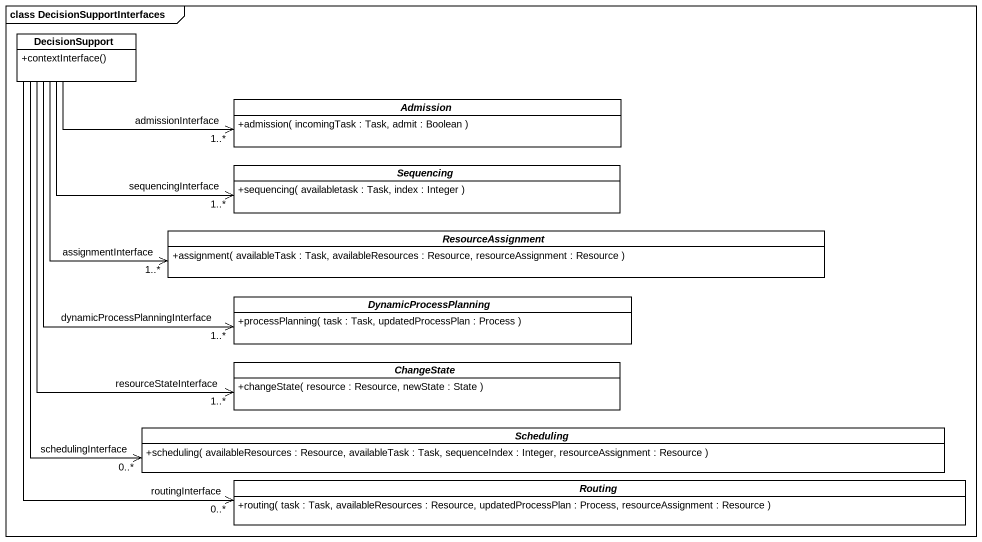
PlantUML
@startuml
mainframe class DecisionSupportInterfaces
hide circle
hide empty members
skinparam classAttributeIconSize 0
class DecisionSupport #FFFFFF {
  +contextInterface()
}
abstract class Admission #FFFFFF {
  +admission( incomingTask : Task, admit : Boolean )
}
abstract class Sequencing #FFFFFF {
  +sequencing( availabletask : Task, index : Integer )
}
abstract class ResourceAssignment #FFFFFF {
  +assignment( availableTask : Task, availableResources : Resource, resourceAssignment : Resource )
}
abstract class DynamicProcessPlanning #FFFFFF {
  +processPlanning( task : Task, updatedProcessPlan : Process )
}
abstract class ChangeState #FFFFFF {
  +changeState( resource : Resource, newState : State )
}
abstract class Scheduling #FFFFFF {
  +scheduling( availableResources : Resource, availableTask : Task, sequenceIndex : Integer, resourceAssignment : Resource )
}
abstract class Routing #FFFFFF {
  +routing( task : Task, availableResources : Resource, updatedProcessPlan : Process, resourceAssignment : Resource )
}
DecisionSupport -right-> "admissionInterface\n1..*" Admission
DecisionSupport -right-> "sequencingInterface\n1..*" Sequencing
DecisionSupport -right-> "assignmentInterface\n1..*" ResourceAssignment
DecisionSupport --> "dynamicProcessPlanningInterface\n1..*" DynamicProcessPlanning
DecisionSupport --> "resourceStateInterface\n1..*" ChangeState
DecisionSupport --> "0..*\nschedulingInterface" Scheduling
DecisionSupport --> "routingInterface\n0..*" Routing
@enduml
